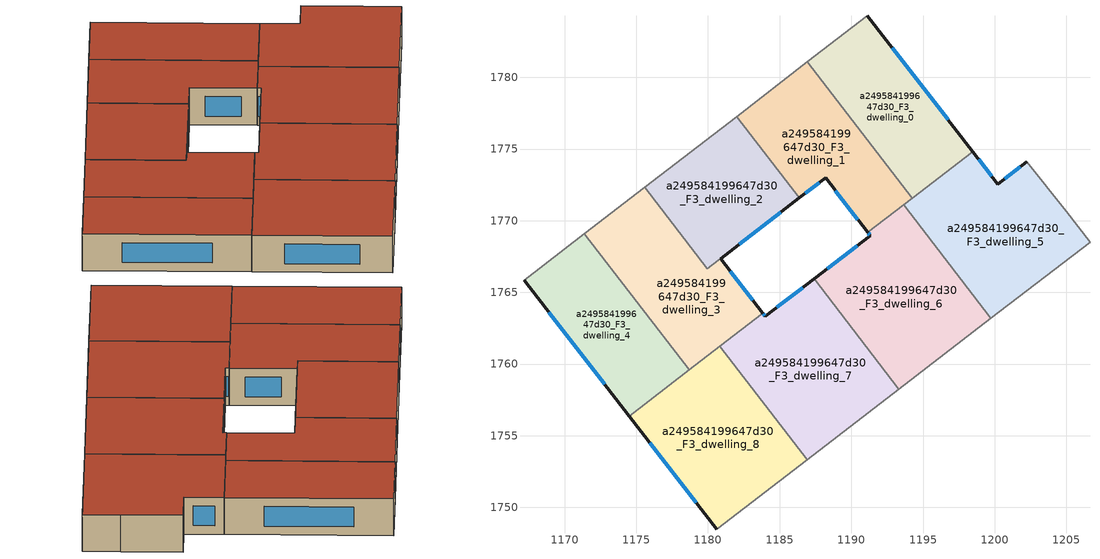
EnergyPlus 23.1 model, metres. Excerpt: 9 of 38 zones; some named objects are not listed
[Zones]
a249584199647d30_F3_dwelling_0
 floor to a249584199647d30_F2_dwelling_0 (EU_floor_Construction): 1191.13,1784.29 1198.47,1774.82 1194.25,1771.57 1186.94,1781.07 z9
 wall outside (EU_wall_Construction): 1198.47,1774.82 1191.13,1784.29 z9:12
 wall adiabatic (EU_wall_Construction): 1191.13,1784.29 1186.94,1781.07 z9:12
 wall to a249584199647d30_F3_dwelling_1 (EU_wall_Construction): 1186.94,1781.07 1194.25,1771.57 z9:12
 wall to a249584199647d30_F3_dwelling_5 (EU_wall_Construction): 1194.25,1771.57 1198.47,1774.82 z9:12
 window (EU_Window_Construction): 1196.74,1777.04 1192.85,1782.07 z9.7:11.3
 roof outside (EU_roof_Construction): 1198.47,1774.82 1191.13,1784.29 1186.94,1781.07 1194.25,1771.57 z12
a249584199647d30_F3_dwelling_1
 floor to a249584199647d30_F2_dwelling_1 (EU_floor_Construction): 1186.94,1781.07 1194.25,1771.57 1191.15,1769.18 1188.2,1772.99 1186.37,1771.58 1182,1777.27 z9
 wall outside (EU_wall_Construction): 1186.37,1771.58 1188.2,1772.99 1191.15,1769.18 z9:12
 wall adiabatic (EU_wall_Construction): 1186.94,1781.07 1182,1777.27 z9:12
 wall to a249584199647d30_F3_dwelling_2 (EU_wall_Construction): 1182,1777.27 1186.37,1771.59 z9:12
 wall to a249584199647d30_F3_dwelling_6 (EU_wall_Construction): 1191.15,1769.18 1193.64,1771.1 z9:12
 wall to a249584199647d30_F3_dwelling_5 (EU_wall_Construction): 1193.64,1771.1 1194.25,1771.57 z9:12
 window (EU_Window_Construction): 1188.89,1772.1 1190.46,1770.08 / 1186.8,1771.91 1187.77,1772.66 z9.7:11.3
 roof outside (EU_roof_Construction): 1194.25,1771.57 1186.94,1781.07 1182,1777.27 1186.37,1771.58 1188.2,1772.99 1191.15,1769.18 z12
a249584199647d30_F3_dwelling_2
 floor to a249584199647d30_F2_dwelling_2 (EU_floor_Construction): 1182,1777.27 1186.37,1771.59 1179.96,1766.66 1175.59,1772.33 z9
 wall to a249584199647d30_F3_dwelling_3 (EU_wall_Construction): 1175.59,1772.33 1179.96,1766.66 1186.37,1771.59 z9:12
 wall adiabatic (EU_wall_Construction): 1182,1777.27 1175.59,1772.33 z9:12
 roof outside (EU_roof_Construction): 1186.37,1771.59 1182,1777.27 1175.59,1772.33 1179.96,1766.66 z12
a249584199647d30_F3_dwelling_3
 floor to a249584199647d30_F2_dwelling_3 (EU_floor_Construction): 1186.37,1771.58 1180.88,1767.36 1183.83,1763.55 1178.7,1759.6 1171.39,1769.1 1175.59,1772.33 1179.96,1766.66 z9
 wall outside (EU_wall_Construction): 1183.83,1763.55 1180.88,1767.36 1186.37,1771.58 z9:12
 wall to a249584199647d30_F3_dwelling_4 (EU_wall_Construction): 1171.39,1769.1 1178.7,1759.6 z9:12
 wall adiabatic (EU_wall_Construction): 1175.59,1772.33 1171.39,1769.1 z9:12
 wall to a249584199647d30_F3_dwelling_7 (EU_wall_Construction): 1180.83,1761.24 1183.83,1763.55 z9:12
 wall to a249584199647d30_F3_dwelling_8 (EU_wall_Construction): 1178.7,1759.6 1180.83,1761.24 z9:12
 window (EU_Window_Construction): 1182.17,1768.35 1185.08,1770.59 / 1183.14,1764.44 1181.57,1766.46 z9.7:11.3
 roof outside (EU_roof_Construction): 1183.83,1763.55 1180.88,1767.36 1186.37,1771.58 1179.96,1766.66 1175.59,1772.33 1171.39,1769.1 1178.7,1759.6 z12
a249584199647d30_F3_dwelling_4
 floor to a249584199647d30_F2_dwelling_4 (EU_floor_Construction): 1171.39,1769.1 1178.7,1759.6 1174.51,1756.38 1167.17,1765.85 z9
 wall outside (EU_wall_Construction): 1167.17,1765.85 1174.51,1756.38 z9:12
 wall adiabatic (EU_wall_Construction): 1171.39,1769.1 1167.17,1765.85 z9:12
 wall to a249584199647d30_F3_dwelling_8 (EU_wall_Construction): 1174.51,1756.38 1178.7,1759.6 z9:12
 window (EU_Window_Construction): 1168.89,1763.63 1172.79,1758.6 z9.7:11.3
 roof outside (EU_roof_Construction): 1178.7,1759.6 1171.39,1769.1 1167.17,1765.85 1174.51,1756.38 z12
a249584199647d30_F3_dwelling_5
 floor to a249584199647d30_F2_dwelling_5 (EU_floor_Construction): 1202.25,1774.12 1205,1770.66 1206.65,1768.5 1199.74,1763.19 1193.64,1771.1 1198.47,1774.82 1200.22,1772.56 z9
 wall outside (EU_wall_Construction): 1202.25,1774.12 1200.22,1772.56 1198.47,1774.82 z9:12
 wall adiabatic (EU_wall_Construction): 1199.74,1763.19 1206.65,1768.5 1205,1770.66 1202.25,1774.12 z9:12
 wall to a249584199647d30_F3_dwelling_6 (EU_wall_Construction): 1193.64,1771.1 1199.74,1763.19 z9:12
 window (EU_Window_Construction): 1199.8,1773.09 1198.88,1774.29 / 1201.77,1773.75 1200.69,1772.92 z9.7:11.3
 roof outside (EU_roof_Construction): 1206.65,1768.5 1205,1770.66 1202.25,1774.12 1200.22,1772.56 1198.47,1774.82 1193.64,1771.1 1199.74,1763.19 z12
a249584199647d30_F3_dwelling_6
 floor to a249584199647d30_F2_dwelling_6 (EU_floor_Construction): 1193.64,1771.1 1199.74,1763.19 1193.32,1758.25 1187.4,1765.95 1191.32,1768.96 1191.15,1769.18 z9
 wall outside (EU_wall_Construction): 1191.15,1769.18 1191.32,1768.96 1187.4,1765.95 z9:12
 wall adiabatic (EU_wall_Construction): 1193.32,1758.25 1199.74,1763.19 z9:12
 wall to a249584199647d30_F3_dwelling_7 (EU_wall_Construction): 1187.4,1765.95 1193.32,1758.25 z9:12
 window (EU_Window_Construction): 1191.19,1769.13 1191.28,1769.02 / 1190.4,1768.26 1188.32,1766.66 z9.7:11.3
 roof outside (EU_roof_Construction): 1199.74,1763.19 1193.64,1771.1 1191.15,1769.18 1191.32,1768.96 1187.4,1765.95 1193.32,1758.25 z12
a249584199647d30_F3_dwelling_7
 floor to a249584199647d30_F2_dwelling_7 (EU_floor_Construction): 1187.4,1765.95 1193.32,1758.25 1186.92,1753.33 1180.83,1761.24 1183.83,1763.55 1183.99,1763.33 z9
 wall outside (EU_wall_Construction): 1187.4,1765.95 1183.99,1763.33 1183.83,1763.55 z9:12
 wall adiabatic (EU_wall_Construction): 1186.92,1753.33 1193.32,1758.25 z9:12
 wall to a249584199647d30_F3_dwelling_8 (EU_wall_Construction): 1180.83,1761.24 1186.92,1753.33 z9:12
 window (EU_Window_Construction): 1183.96,1763.38 1183.87,1763.5 / 1186.6,1765.34 1184.79,1763.95 z9.7:11.3
 roof outside (EU_roof_Construction): 1193.32,1758.25 1187.4,1765.95 1183.99,1763.33 1183.83,1763.55 1180.83,1761.24 1186.92,1753.33 z12
a249584199647d30_F3_dwelling_8
 floor to a249584199647d30_F2_dwelling_8 (EU_floor_Construction): 1180.83,1761.24 1186.92,1753.33 1180.63,1748.48 1174.51,1756.38 z9
 wall outside (EU_wall_Construction): 1174.51,1756.38 1180.63,1748.48 z9:12
 wall adiabatic (EU_wall_Construction): 1180.63,1748.48 1186.92,1753.33 z9:12
 window (EU_Window_Construction): 1175.95,1754.52 1179.19,1750.34 z9.7:11.3
 roof outside (EU_roof_Construction): 1186.92,1753.33 1180.83,1761.24 1174.51,1756.38 1180.63,1748.48 z12
[Building]
EU S2 Campaign: North Axis=0; Terrain=City; Solar Distribution=FullExterior
[Site:Location]
Budapest.Ferenc.Liszt.Intl.AP: Latitude=47.437; Longitude=19.256; Time Zone=1; Elevation=185
[SizingPeriod:WeatherFileDays]
AnnualSizingPeriod: Begin Month=1; Begin Day of Month=1; End Month=12; End Day of Month=31; Day of Week for Start Day=Monday; Use Weather File Daylight Saving Period=No; Use Weather File Rain and Snow Indicators=No
[MATERIAL]
EU_InternalMass_Material: Roughness=MediumRough; Thickness=0.1; Conductivity=1; Density=1800; Specific Heat=900; Thermal Absorptance=0.9; Solar Absorptance=0.7; Visible Absorptance=0.7
[MATERIAL:NOMASS] Roughness=MediumRough; Thermal Absorptance=0.9; Solar Absorptance=0.7; Visible Absorptance=0.7
Name | Thermal Resistance
EU_wall_NoMass | 0.832559
EU_roof_NoMass | 1.39638
EU_floor_NoMass | 0.872794
[WINDOWMATERIAL:SIMPLEGLAZINGSYSTEM]
EU_Window_SimpleGlazing: UFactor=2.79869; Solar Heat Gain Coefficient=0.75; Visible Transmittance=0.75
[CONSTRUCTION]
EU_wall_Construction: EU_wall_NoMass
EU_roof_Construction: EU_roof_NoMass
EU_floor_Construction: EU_floor_NoMass
EU_Window_Construction: EU_Window_SimpleGlazing
EU_InternalMass_Construction: EU_InternalMass_Material
[ZONE] Type=1; Multiplier=1; Ceiling Height=autocalculate; Floor Area=autocalculate; Part of Total Floor Area=Yes
Name | Volume
a249584199647d30_F3_dwelling_0; a249584199647d30_F3_dwelling_4 | 190.756
a249584199647d30_F3_dwelling_1 | 190.73
a249584199647d30_F3_dwelling_2 | 173.795
a249584199647d30_F3_dwelling_3 | 207.606
a249584199647d30_F3_dwelling_5; a249584199647d30_F3_dwelling_7 | 238.438
a249584199647d30_F3_dwelling_6 | 238.422
a249584199647d30_F3_dwelling_8 | 238.432
[INTERNALMASS] Construction=EU_InternalMass_Construction
Name | Zone or ZoneList | Surface Area
a249584199647d30_F3_dwelling_0_EU_InternalMass | a249584199647d30_F3_dwelling_0 | 63.5851
a249584199647d30_F3_dwelling_1_EU_InternalMass | a249584199647d30_F3_dwelling_1 | 63.5768
a249584199647d30_F3_dwelling_2_EU_InternalMass | a249584199647d30_F3_dwelling_2 | 57.9365
a249584199647d30_F3_dwelling_3_EU_InternalMass | a249584199647d30_F3_dwelling_3 | 69.2205
a249584199647d30_F3_dwelling_4_EU_InternalMass | a249584199647d30_F3_dwelling_4 | 63.5851
a249584199647d30_F3_dwelling_5_EU_InternalMass | a249584199647d30_F3_dwelling_5 | 79.4795
a249584199647d30_F3_dwelling_6_EU_InternalMass | a249584199647d30_F3_dwelling_6 | 79.4739
a249584199647d30_F3_dwelling_7_EU_InternalMass | a249584199647d30_F3_dwelling_7 | 79.4794
a249584199647d30_F3_dwelling_8_EU_InternalMass | a249584199647d30_F3_dwelling_8 | 79.4775
[OTHEREQUIPMENT] Fuel Type=Electricity; Design Level Calculation Method=Watts/Area; Power per Zone Floor Area=1; Fraction Latent=0; Fraction Radiant=0; Fraction Lost=0; Carbon Dioxide Generation Rate=0; EndUse Subcategory=EU_Step8_InternalGains
Name | Zone or ZoneList or Space or SpaceList | Schedule
EU_Step8_InternalGain_a249584199647d30_F3_dwelling_0_f000 | a249584199647d30_F3_dwelling_0 | EU_Step8_GainSchedule_a249584199647d30_F3_dwelling_0_f000
EU_Step8_InternalGain_a249584199647d30_F3_dwelling_1_f000 | a249584199647d30_F3_dwelling_1 | EU_Step8_GainSchedule_a249584199647d30_F3_dwelling_1_f000
EU_Step8_InternalGain_a249584199647d30_F3_dwelling_2_f000 | a249584199647d30_F3_dwelling_2 | EU_Step8_GainSchedule_a249584199647d30_F3_dwelling_2_f000
EU_Step8_InternalGain_a249584199647d30_F3_dwelling_3_f000 | a249584199647d30_F3_dwelling_3 | EU_Step8_GainSchedule_a249584199647d30_F3_dwelling_3_f000
EU_Step8_InternalGain_a249584199647d30_F3_dwelling_4_f000 | a249584199647d30_F3_dwelling_4 | EU_Step8_GainSchedule_a249584199647d30_F3_dwelling_4_f000
EU_Step8_InternalGain_a249584199647d30_F3_dwelling_5_f000 | a249584199647d30_F3_dwelling_5 | EU_Step8_GainSchedule_a249584199647d30_F3_dwelling_5_f000
EU_Step8_InternalGain_a249584199647d30_F3_dwelling_6_f000 | a249584199647d30_F3_dwelling_6 | EU_Step8_GainSchedule_a249584199647d30_F3_dwelling_6_f000
EU_Step8_InternalGain_a249584199647d30_F3_dwelling_7_f000 | a249584199647d30_F3_dwelling_7 | EU_Step8_GainSchedule_a249584199647d30_F3_dwelling_7_f000
EU_Step8_InternalGain_a249584199647d30_F3_dwelling_8_f000 | a249584199647d30_F3_dwelling_8 | EU_Step8_GainSchedule_a249584199647d30_F3_dwelling_8_f000
[ZONEVENTILATION:DESIGNFLOWRATE] Schedule=EU_AlwaysOn; Design Flow Rate Calculation Method=AirChanges/Hour; Air Changes per Hour=0.475469; Ventilation Type=Natural; Fan Pressure Rise=0; Fan Total Efficiency=1; Constant Term Coefficient=1; Temperature Term Coefficient=0; Velocity Term Coefficient=0; Velocity Squared Term Coefficient=0; Minimum Indoor Temperature=-100; Maximum Indoor Temperature=100; Delta Temperature=-100; Minimum Outdoor Temperature=-100; Maximum Outdoor Temperature=100; Maximum Wind Speed=40
Name | Zone or ZoneList or Space or SpaceList
EU_ConstantAir_a249584199647d30_F3_dwelling_0 | a249584199647d30_F3_dwelling_0
EU_ConstantAir_a249584199647d30_F3_dwelling_1 | a249584199647d30_F3_dwelling_1
EU_ConstantAir_a249584199647d30_F3_dwelling_2 | a249584199647d30_F3_dwelling_2
EU_ConstantAir_a249584199647d30_F3_dwelling_3 | a249584199647d30_F3_dwelling_3
EU_ConstantAir_a249584199647d30_F3_dwelling_4 | a249584199647d30_F3_dwelling_4
EU_ConstantAir_a249584199647d30_F3_dwelling_5 | a249584199647d30_F3_dwelling_5
EU_ConstantAir_a249584199647d30_F3_dwelling_6 | a249584199647d30_F3_dwelling_6
EU_ConstantAir_a249584199647d30_F3_dwelling_7 | a249584199647d30_F3_dwelling_7
EU_ConstantAir_a249584199647d30_F3_dwelling_8 | a249584199647d30_F3_dwelling_8
[HVACTEMPLATE:ZONE:IDEALLOADSAIRSYSTEM] System Availability Schedule=EU_AlwaysOn; Maximum Heating Supply Air Temperature=50; Minimum Cooling Supply Air Temperature=13; Maximum Heating Supply Air Humidity Ratio=0.0156; Minimum Cooling Supply Air Humidity Ratio=0.0077; Heating Limit=NoLimit; Cooling Limit=NoLimit; Heating Availability Schedule=EU_AlwaysOn; Cooling Availability Schedule=EU_CoolingOff; Dehumidification Control Type=ConstantSensibleHeatRatio; Cooling Sensible Heat Ratio=0.7; Dehumidification Setpoint=60; Humidification Control Type=None; Humidification Setpoint=30; Outdoor Air Method=None; Outdoor Air Flow Rate per Person=0.00944; Outdoor Air Flow Rate per Zone Floor Area=0; Outdoor Air Flow Rate per Zone=0; Demand Controlled Ventilation Type=None; Outdoor Air Economizer Type=NoEconomizer; Heat Recovery Type=None; Sensible Heat Recovery Effectiveness=0.7; Latent Heat Recovery Effectiveness=0.65
Name | Template Thermostat
a249584199647d30_F3_dwelling_0 | EU_HeatOnly_a249584199647d30_F3_dwelling_0
a249584199647d30_F3_dwelling_1 | EU_HeatOnly_a249584199647d30_F3_dwelling_1
a249584199647d30_F3_dwelling_2 | EU_HeatOnly_a249584199647d30_F3_dwelling_2
a249584199647d30_F3_dwelling_3 | EU_HeatOnly_a249584199647d30_F3_dwelling_3
a249584199647d30_F3_dwelling_4 | EU_HeatOnly_a249584199647d30_F3_dwelling_4
a249584199647d30_F3_dwelling_5 | EU_HeatOnly_a249584199647d30_F3_dwelling_5
a249584199647d30_F3_dwelling_6 | EU_HeatOnly_a249584199647d30_F3_dwelling_6
a249584199647d30_F3_dwelling_7 | EU_HeatOnly_a249584199647d30_F3_dwelling_7
a249584199647d30_F3_dwelling_8 | EU_HeatOnly_a249584199647d30_F3_dwelling_8
[SIZING:ZONE] Zone Cooling Design Supply Air Temperature Input Method=SupplyAirTemperature; Zone Cooling Design Supply Air Temperature=13; Zone Heating Design Supply Air Temperature Input Method=SupplyAirTemperature; Zone Heating Design Supply Air Temperature=50; Zone Cooling Design Supply Air Humidity Ratio=0.008; Zone Heating Design Supply Air Humidity Ratio=0.008; Cooling Design Air Flow Method=DesignDay; Cooling Design Air Flow Rate=0; Cooling Minimum Air Flow per Zone Floor Area=0.000762; Cooling Minimum Air Flow=0; Cooling Minimum Air Flow Fraction=0.2; Heating Design Air Flow Method=DesignDay; Heating Design Air Flow Rate=0; Heating Maximum Air Flow per Zone Floor Area=0.002032; Heating Maximum Air Flow=0.141576; Heating Maximum Air Flow Fraction=0.3; Account for Dedicated Outdoor Air System=No; Dedicated Outdoor Air System Control Strategy=NeutralSupplyAir; Dedicated Outdoor Air Low Setpoint Temperature for Design=autosize; Dedicated Outdoor Air High Setpoint Temperature for Design=autosize; Zone Load Sizing Method=Sensible Load Only No Latent Load; Zone Latent Cooling Design Supply Air Humidity Ratio Input Method=HumidityRatioDifference; Zone Cooling Design Supply Air Humidity Ratio Difference=0.005; Zone Latent Heating Design Supply Air Humidity Ratio Input Method=HumidityRatioDifference; Zone Humidification Design Supply Air Humidity Ratio Difference=0.005
a249584199647d30_F3_dwelling_0; a249584199647d30_F3_dwelling_1; a249584199647d30_F3_dwelling_2; a249584199647d30_F3_dwelling_3; a249584199647d30_F3_dwelling_4; a249584199647d30_F3_dwelling_5; a249584199647d30_F3_dwelling_6; a249584199647d30_F3_dwelling_7; a249584199647d30_F3_dwelling_8
[SCHEDULE:CONSTANT]
Name | Hourly Value
EU_AlwaysOn | 1
EU_CoolingOff | 0
[SCHEDULE:FILE] Column Number=1; Rows to Skip at Top=0; Number of Hours of Data=8760; Column Separator=Comma; Interpolate to Timestep=No; Minutes per Item=60; Adjust Schedule for Daylight Savings=Yes
Name | File
EU_Step8_GainSchedule_a249584199647d30_F3_dwelling_0_f000 | ../../schedules/a249584199647d30/a249584199647d30_F3_dwelling_0_f000_gain.csv
EU_Step8_GainSchedule_a249584199647d30_F3_dwelling_1_f000 | ../../schedules/a249584199647d30/a249584199647d30_F3_dwelling_1_f000_gain.csv
EU_Step8_GainSchedule_a249584199647d30_F3_dwelling_2_f000 | ../../schedules/a249584199647d30/a249584199647d30_F3_dwelling_2_f000_gain.csv
EU_Step8_GainSchedule_a249584199647d30_F3_dwelling_3_f000 | ../../schedules/a249584199647d30/a249584199647d30_F3_dwelling_3_f000_gain.csv
EU_Step8_GainSchedule_a249584199647d30_F3_dwelling_4_f000 | ../../schedules/a249584199647d30/a249584199647d30_F3_dwelling_4_f000_gain.csv
EU_Step8_GainSchedule_a249584199647d30_F3_dwelling_5_f000 | ../../schedules/a249584199647d30/a249584199647d30_F3_dwelling_5_f000_gain.csv
EU_Step8_GainSchedule_a249584199647d30_F3_dwelling_6_f000 | ../../schedules/a249584199647d30/a249584199647d30_F3_dwelling_6_f000_gain.csv
EU_Step8_GainSchedule_a249584199647d30_F3_dwelling_7_f000 | ../../schedules/a249584199647d30/a249584199647d30_F3_dwelling_7_f000_gain.csv
EU_Step8_GainSchedule_a249584199647d30_F3_dwelling_8_f000 | ../../schedules/a249584199647d30/a249584199647d30_F3_dwelling_8_f000_gain.csv
